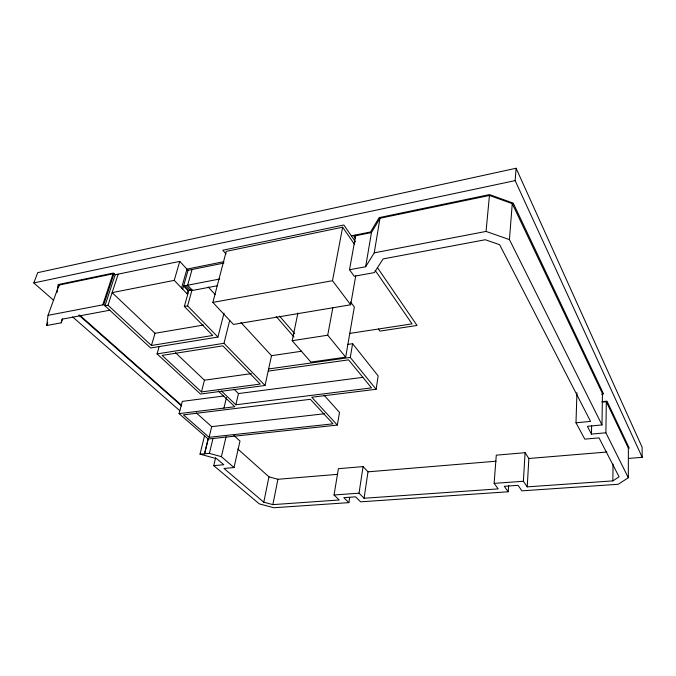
<?xml version="1.0" encoding="UTF-8"?>
<svg xmlns="http://www.w3.org/2000/svg" width="676" height="676" viewBox="0 0 676 676"><rect width="100%" height="100%" fill="white"/><g stroke="black" fill="none" stroke-linecap="round" stroke-linejoin="round"><path stroke-width="1.01" d="M349.678 497.604L348.884 502.631L343.788 497.671L355.576 496.835L360.604 501.829L508.234 491.773L504.271 486.306L518.053 485.326L521.906 490.844L618.236 484.278L628.342 477.746L628.359 448.095L606.313 401.688L602.265 402.11M496.074 461.209L367.998 471.823L363.071 466.584L338.406 468.696L334.045 494.993L359.032 493.184L364.068 498.254L498.204 488.892L494.131 483.382L496.285 455.168L525.091 452.7L523.376 481.261L527.221 486.872L612.862 480.889L613.022 464.099M628.342 477.746L605.89 432.784L606.313 401.688M605.89 432.784L591.449 434.102L587.376 426.319L601.978 424.934L602.477 393.601L512.256 203.645L489.449 195.465L379.98 218.255L371.454 232.561L365.648 266.741L349.517 269.732L355.627 235.755L355.17 235.087M591.449 434.102L591.635 425.855M612.862 480.889L619.072 476.808L599.029 437.862L584.791 439.138L575.994 422.804L576.932 392.655M527.221 486.872L528.852 458.489L525.091 452.7M508.234 491.773L508.656 485.545M628.536 458.412L642.2 457.331L515.137 180.61L516.101 168.256L37.704 272.665L33.8 282.94L53.632 300.296M601.978 424.934L509.434 239.6L512.256 203.645M365.648 266.741L374.242 252.849L486.052 231.429L489.449 195.465M62.648 318.92L61.279 322.807L46.737 325.511L48.03 315.337L59.015 285.069L113.999 273.628L103.749 304.665L48.03 315.337M57.029 292.514L58.119 284.588L113.416 273.053L115.174 274.769L179.757 261.375L188.046 270.299L223.883 263.074M58.753 286.979L59.015 285.069M364.068 498.254L367.998 471.823M61.279 322.807L61.82 319.224L109.766 310.225M359.032 493.184L363.071 466.584M223.824 395.984L182.309 401.383L179.064 413.636L208.225 439.011L337.349 425.086L311.763 397.235L376.126 389.283L378.146 375.907L352.61 343.695L347.413 344.464M374.242 252.849L379.98 218.255M337.349 425.086L339.513 412.411L324.058 395.19M376.126 389.283L350.278 357.435L352.61 343.695M297.922 312.996L292.184 340.696L310.884 362.099L345.673 357.165L354.334 307.014L350.531 301.952M354.537 244.374L342.639 227.204L226.249 251.362L212.864 302.409L233.457 324.438L350.658 304.783L355.728 275.859M345.673 357.165L327.725 335.212L332.845 307.681M350.658 304.783L332.499 280.701L342.639 227.204M233.837 435.454L239.997 441.048L234.023 467.547L223.984 468.46L263.775 502.183L272.867 504.626L277.912 479.284L337.24 474.366M263.775 502.183L268.955 476.825L237.851 449.041M159.063 346.915L157.052 353.903L200.519 394.049L265.034 385.481L271.524 355.686L240.926 322.494M268.541 371.065L348.605 359.852L371.504 387.889L235.865 404.78L238.476 393.559L233.964 389.165M234.023 467.547L221.398 456.672L226.046 436.806M348.884 502.631L273.831 507.744L259.246 503.84L213.751 465.663L215.678 457.542M223.942 408.093L226.477 397.505M204.651 435.327L200.011 454.137L209.391 453.359L212.982 438.496M204.515 453.765L208.132 438.927M204.6 453.833L208.225 439.011M209.087 437.296L183.424 414.87L310.377 399.305L333.031 423.827L209.087 437.296L211.689 426.64L196.285 412.901M265.034 385.481L224.001 343.298L229.696 320.416M201.473 391.928L162.105 355.39L222.852 345.85L260.218 384.061L201.473 391.928L204.465 380.191L175.473 352.695M103.749 304.665L150.638 347.979L217.934 337.062L224.018 313.072M217.934 337.062L187.598 305.865L192.035 289.869L188.004 290.629L183.593 285.999L219.708 279.019M187.92 293.646L187.117 293.798L188.004 290.629M115.174 274.769L104.957 305.78L108.008 305.206L151.441 345.495L212.712 335.473L184.345 306.456L188.807 290.477L184.396 285.847M192.06 269.487L187.632 285.221L192.584 290.443L217.309 285.745M182.689 289.184L188.046 270.299M181.574 288.018L186.948 269.124L223.857 261.654M187.117 293.798L174.239 280.363L179.757 261.375M151.441 345.495L155.015 333.293L112.123 292.632L174.239 280.363M108.008 305.206L118.182 274.143M102.744 304.859L113.019 273.831M46.737 325.511L47.776 322.613M33.8 282.94L515.137 180.61M351.351 235.856L370.6 231.961L379.109 217.63L489.525 194.603L513.219 203.113L603.592 393.956L601.547 394.176M371.454 232.561L353.717 236.144L355.432 238.636M184.345 306.456L187.598 305.865M212.864 302.409L332.499 280.701M155.015 333.293L203.544 325.038M157.052 353.903L224.001 343.298M292.184 340.696L327.725 335.212M349.534 333.445L412.056 323.863L375.155 270.366M271.524 355.686L301.673 351.224M268.634 368.961L350.278 357.435M204.465 380.191L251.404 373.617M238.476 393.559L362.885 377.343M179.064 413.636L234.825 406.741L218.213 390.939M211.689 426.64L324.531 413.737M601.927 401.679L606.997 401.147L629.272 448.188M575.994 422.804L590.554 421.385L499.657 244.729L485.292 239.735L383.081 258.925L374.352 272.597L354.232 276.256L349.517 269.732M213.751 465.663L223.764 464.733L216.726 458.734L200.011 454.137M528.852 458.489L606.896 452.024M494.131 483.382L523.376 481.261M272.867 504.626L339.242 499.987L334.045 494.993M268.955 476.825L277.912 479.284M209.391 453.359L221.398 456.672M486.052 231.429L509.434 239.6M72.678 316.959L179.782 410.687M78.771 315.067L181.624 405.955M79.624 315.084L181.362 405.085M221.432 390.99L235.865 404.78M186.018 285.534L190.421 290.173M208.191 286.987L215.23 294.618M276.197 316.478L294.001 337.028M226.063 254.049L222.784 250.238L343.847 224.99L355.517 241.898M279.551 316.115L294.711 333.707M378.416 329.018L379.954 331.105L417.033 325.46L377.36 267.502M516.101 168.256L642.124 447.258L642.2 457.331"/></g></svg>
